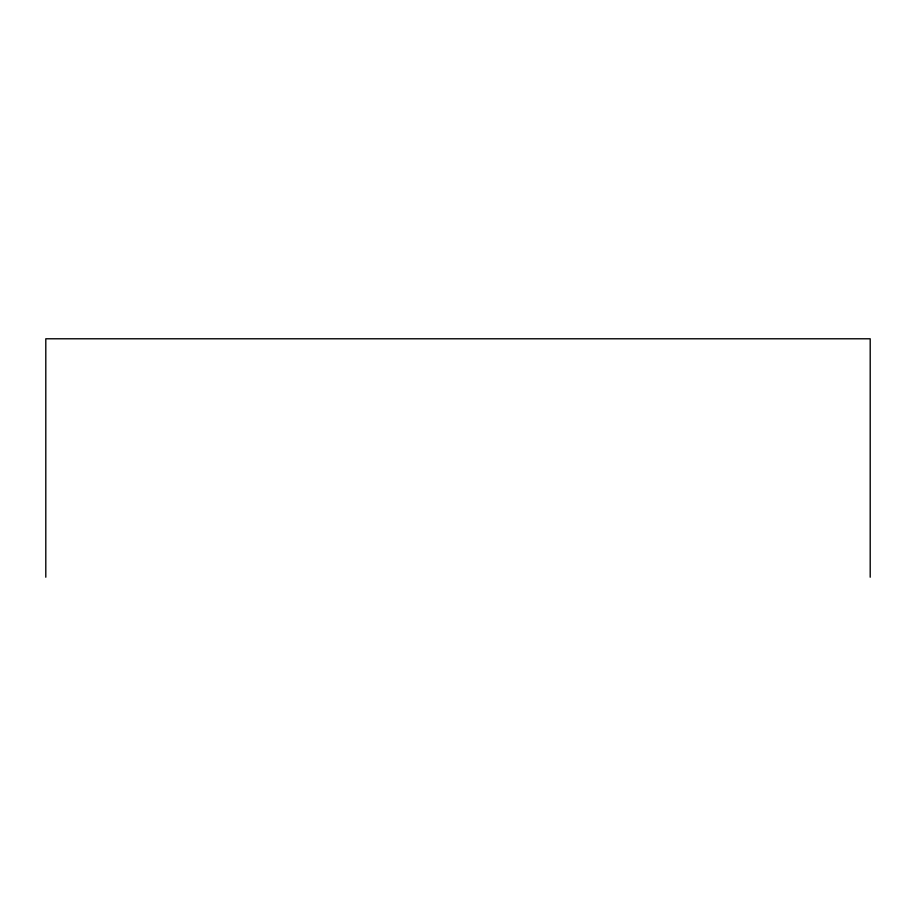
<?xml version="1.0" encoding="UTF-8"?>
<svg xmlns="http://www.w3.org/2000/svg" width="916" height="916" viewBox="0 0 916 916"><rect width="100%" height="100%" fill="white"/><g stroke="black" fill="none" stroke-linecap="round" stroke-linejoin="round"><path stroke-width="1.37" d="M870.2 577.217L870.2 338.783L45.8 338.783L45.8 577.217"/></g></svg>
